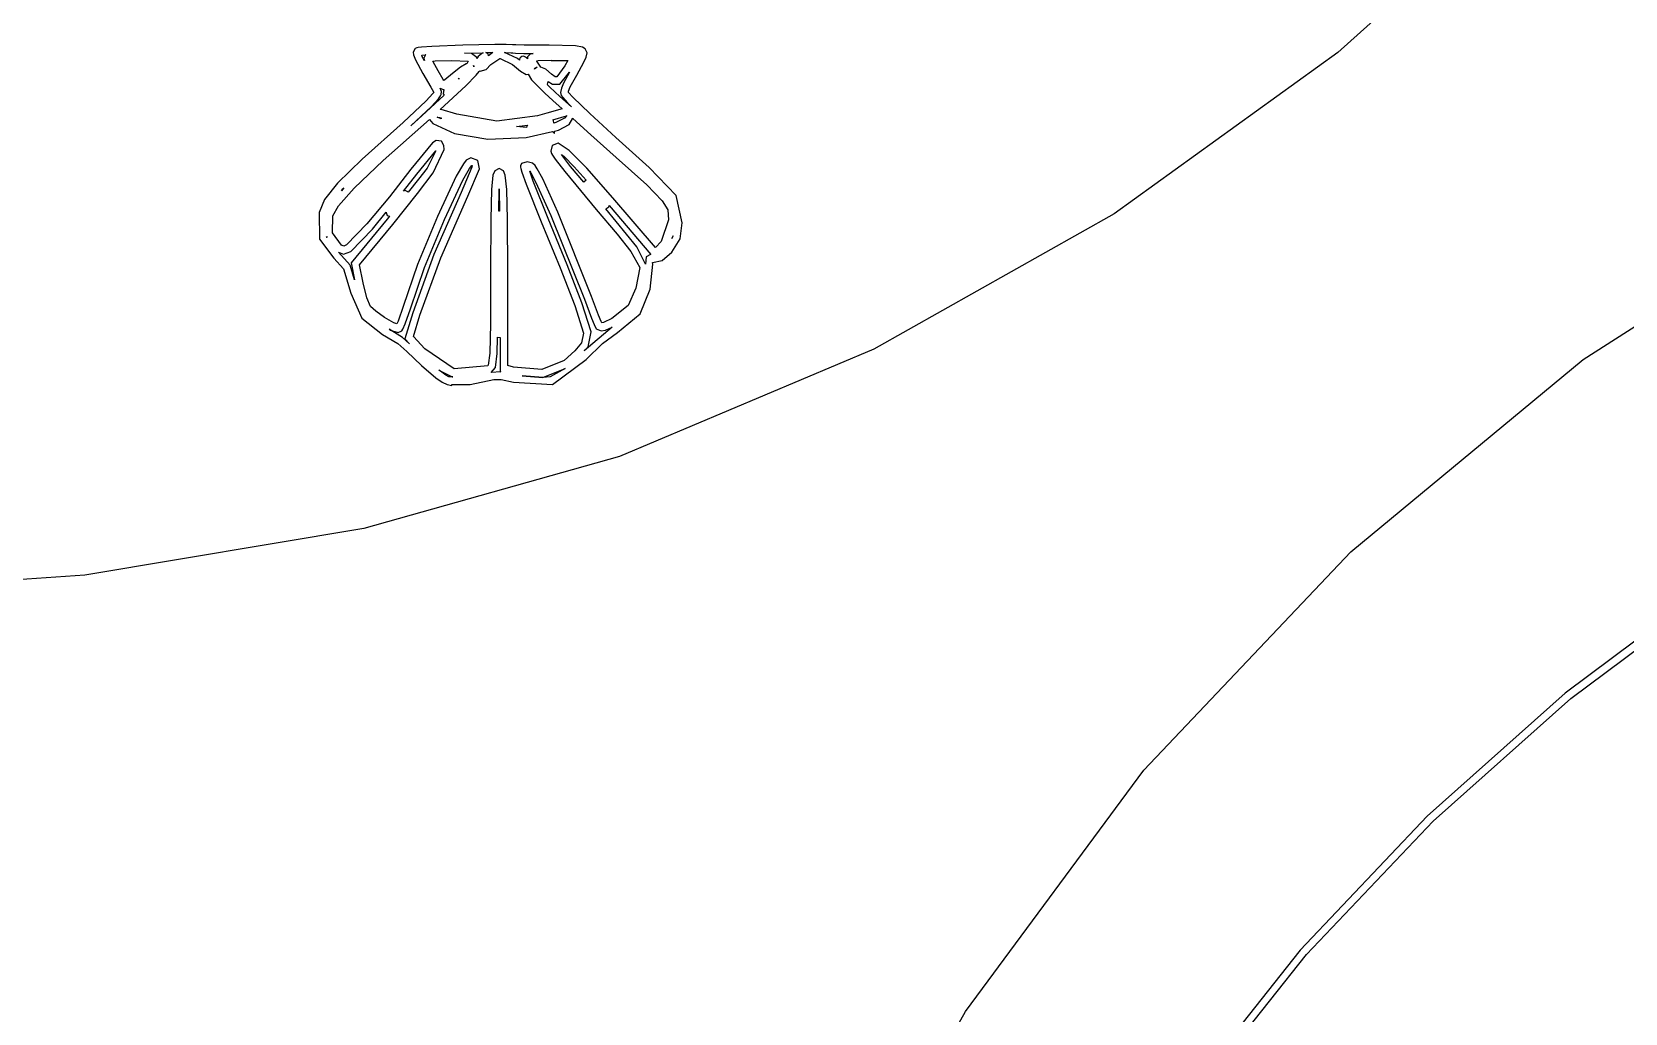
# Model space of a CAD drawing. Extents: x 23 to 528, y 384 to 592.
# Drawn here: x 404.38 to 438.05, y 472.95 to 493.69 of the extents above; entities that cross this region are included whole.
import ezdxf

# ---------------------------------------------------------------- set-up
doc = ezdxf.new("R2010")
doc.units = 0
doc.layers.get('0').update_dxf_attribs({"linetype": 'CONTINUOUS'})

msp = doc.modelspace()

# ---------------------------------------------------------------- linework, layer by layer
at = {"color": 0}
for p, q in [((436.284, 497.138), (431.973, 493.254)), ((412.478, 493.342), (412.44, 493.261)), ((412.44, 493.261), (412.447, 493.208)), ((412.447, 493.208), (412.485, 493.102)), ((412.517, 493.356), (412.478, 493.342)), ((412.542, 493.363), (412.517, 493.356)), ((412.612, 493.37), (412.542, 493.363)), ((412.835, 493.384), (412.612, 493.37)), ((412.63, 493.173), (412.619, 493.201)), ((412.619, 493.201), (412.623, 493.201)), ((412.623, 493.201), (412.701, 493.208)), ((412.701, 493.208), (412.662, 493.134)), ((412.704, 493.208), (412.701, 493.208)), ((412.701, 493.208), (412.704, 493.208)), ((413.491, 493.413), (412.835, 493.384)), ((414.161, 493.423), (413.491, 493.413)), ((413.523, 493.24), (413.921, 493.25)), ((413.674, 493.236), (413.523, 493.24)), ((413.784, 493.152), (413.674, 493.236)), ((413.879, 493.226), (413.815, 493.169)), ((413.904, 493.243), (413.879, 493.226)), ((413.921, 493.25), (413.904, 493.243)), ((413.974, 493.254), (414.122, 493.257)), ((413.985, 493.25), (413.974, 493.254)), ((414.013, 493.229), (413.985, 493.25)), ((414.024, 493.212), (414.013, 493.229)), ((414.027, 493.201), (414.024, 493.212)), ((414.031, 493.183), (414.027, 493.201)), ((414.122, 493.254), (414.031, 493.183)), ((414.122, 493.257), (414.122, 493.254)), ((414.401, 493.427), (414.161, 493.427)), ((414.161, 493.427), (414.161, 493.423)), ((414.369, 493.254), (414.397, 493.254)), ((414.641, 493.127), (414.369, 493.254)), ((414.397, 493.254), (414.507, 493.25)), ((414.539, 493.416), (414.401, 493.427)), ((414.507, 493.25), (414.546, 493.247)), ((414.556, 493.416), (414.539, 493.416)), ((414.546, 493.247), (414.602, 493.24)), ((414.609, 493.416), (414.556, 493.416)), ((414.602, 493.24), (414.778, 493.236)), ((414.782, 493.409), (414.609, 493.416)), ((414.778, 493.236), (414.976, 493.236)), ((415.311, 493.409), (414.782, 493.409)), ((414.916, 493.226), (414.853, 493.162)), ((414.976, 493.236), (414.916, 493.226)), ((415.865, 493.395), (415.311, 493.409)), ((416.013, 493.367), (415.865, 493.395)), ((416.073, 493.335), (416.013, 493.367)), ((416.112, 493.247), (416.073, 493.335)), ((416.091, 493.159), (416.112, 493.247)), ((431.973, 493.254), (427.249, 489.85)), ((412.485, 493.102), (412.644, 492.813)), ((412.676, 493.088), (412.63, 493.173)), ((412.662, 493.134), (412.676, 493.088)), ((412.856, 493.07), (412.902, 493.077)), ((412.863, 493.06), (412.856, 493.07)), ((412.965, 492.869), (412.863, 493.06)), ((412.902, 493.077), (413.254, 493.088)), ((413.075, 492.689), (412.965, 492.869)), ((413.254, 493.088), (413.604, 493.07)), ((413.438, 492.95), (413.269, 492.813)), ((413.558, 493.018), (413.438, 492.95)), ((413.575, 493.014), (413.558, 493.018)), ((413.604, 493.07), (413.575, 493.014)), ((413.713, 492.982), (413.72, 492.972)), ((413.72, 492.954), (413.713, 492.982)), ((413.72, 492.972), (413.72, 492.954)), ((413.773, 492.781), (413.833, 492.855)), ((413.815, 493.169), (413.784, 493.127)), ((413.784, 493.127), (413.784, 493.152)), ((413.833, 492.855), (413.844, 492.869)), ((413.844, 492.869), (413.854, 492.859)), ((413.854, 492.859), (413.978, 492.898)), ((413.978, 492.898), (414.08, 493.003)), ((414.08, 493.003), (414.27, 493.13)), ((414.27, 493.13), (414.274, 493.13)), ((414.274, 493.13), (414.535, 493)), ((414.535, 493), (414.708, 492.859)), ((414.683, 493.092), (414.641, 493.127)), ((414.687, 493.113), (414.683, 493.092)), ((414.701, 493.145), (414.687, 493.113)), ((414.733, 493.169), (414.701, 493.145)), ((414.708, 492.859), (414.828, 492.792)), ((414.764, 493.176), (414.733, 493.169)), ((414.782, 493.173), (414.764, 493.176)), ((414.814, 493.159), (414.782, 493.173)), ((414.835, 493.141), (414.814, 493.159)), ((414.856, 493.12), (414.835, 493.141)), ((414.853, 493.162), (414.856, 493.12)), ((415.061, 492.95), (415.001, 492.905)), ((415.001, 492.905), (415.008, 492.926)), ((415.008, 492.926), (415.061, 492.95)), ((415.047, 493.081), (415.078, 493.088)), ((415.054, 493.074), (415.047, 493.081)), ((415.135, 492.947), (415.054, 493.074)), ((415.078, 493.088), (415.354, 493.092)), ((415.138, 492.947), (415.135, 492.947)), ((415.244, 492.901), (415.138, 492.947)), ((415.361, 492.802), (415.244, 492.901)), ((415.354, 493.092), (415.354, 493.088)), ((415.354, 493.088), (415.703, 493.088)), ((415.646, 492.975), (415.477, 492.742)), ((415.703, 493.088), (415.646, 492.975)), ((415.9, 492.781), (416.045, 493.049)), ((416.045, 493.049), (416.091, 493.159)), ((412.644, 492.813), (412.814, 492.527)), ((412.814, 492.527), (412.866, 492.428)), ((413.011, 492.054), (413.554, 492.555)), ((413.089, 492.668), (413.075, 492.689)), ((413.11, 492.682), (413.089, 492.668)), ((413.269, 492.813), (413.11, 492.682)), ((413.396, 492.704), (413.406, 492.711)), ((413.406, 492.693), (413.396, 492.704)), ((413.403, 492.711), (413.403, 492.704)), ((413.406, 492.711), (413.403, 492.711)), ((413.403, 492.704), (413.406, 492.693)), ((413.554, 492.555), (413.773, 492.781)), ((414.828, 492.792), (414.87, 492.799)), ((414.87, 492.799), (414.937, 492.679)), ((414.937, 492.679), (415.219, 492.397)), ((415.269, 492.58), (415.279, 492.587)), ((415.325, 492.524), (415.269, 492.58)), ((415.279, 492.587), (415.294, 492.647)), ((415.294, 492.647), (415.382, 492.584)), ((415.54, 492.33), (415.325, 492.524)), ((415.438, 492.742), (415.361, 492.802)), ((415.382, 492.584), (415.54, 492.587)), ((415.477, 492.742), (415.438, 492.742)), ((415.54, 492.587), (415.742, 492.838)), ((415.618, 492.605), (415.572, 492.502)), ((415.742, 492.838), (415.618, 492.605)), ((415.72, 492.439), (415.759, 492.531)), ((415.759, 492.531), (415.9, 492.781)), ((412.711, 492.238), (412.224, 491.779)), ((412.852, 492.39), (412.711, 492.238)), ((413.096, 492.358), (412.711, 492.005)), ((412.824, 492.118), (412.972, 492.28)), ((412.873, 492.414), (412.852, 492.39)), ((412.866, 492.428), (412.873, 492.414)), ((412.972, 492.28), (413.018, 492.34)), ((413.011, 492.502), (413.071, 492.474)), ((413.039, 492.432), (413.011, 492.502)), ((413.018, 492.34), (413.032, 492.368)), ((413.032, 492.368), (413.039, 492.432)), ((413.071, 492.474), (413.085, 492.478)), ((413.085, 492.478), (413.071, 492.386)), ((413.071, 492.386), (413.096, 492.358)), ((415.219, 492.397), (415.392, 492.241)), ((415.392, 492.241), (415.586, 492.069)), ((415.784, 492.111), (415.54, 492.33)), ((415.572, 492.502), (415.548, 492.414)), ((415.548, 492.414), (415.569, 492.351)), ((415.569, 492.351), (415.6, 492.308)), ((415.6, 492.308), (415.699, 492.196)), ((415.699, 492.196), (415.784, 492.111)), ((415.717, 492.428), (415.72, 492.439)), ((415.724, 492.414), (415.717, 492.428)), ((415.812, 492.316), (415.724, 492.414)), ((416.168, 491.966), (415.812, 492.316)), ((411.805, 490.971), (412.782, 491.843)), ((412.39, 491.709), (412.824, 492.118)), ((412.542, 491.85), (412.39, 491.709)), ((412.711, 492.005), (412.542, 491.85)), ((412.782, 491.843), (412.852, 491.755)), ((412.948, 491.892), (413.004, 491.885)), ((413.029, 491.857), (412.948, 491.892)), ((413.004, 491.885), (413.032, 491.878)), ((413.032, 492.054), (413.011, 492.054)), ((413.032, 491.878), (413.029, 491.857)), ((413.364, 491.952), (413.032, 492.054)), ((414.203, 491.804), (413.364, 491.952)), ((415.068, 491.917), (414.203, 491.804)), ((415.262, 491.973), (415.068, 491.917)), ((415.265, 491.973), (415.262, 491.977)), ((415.262, 491.977), (415.262, 491.973)), ((415.586, 492.069), (415.265, 491.973)), ((415.389, 491.836), (415.678, 491.92)), ((415.403, 491.818), (415.389, 491.836)), ((415.639, 491.871), (415.456, 491.776)), ((415.682, 491.924), (415.639, 491.871)), ((415.678, 491.92), (415.682, 491.924)), ((415.738, 491.733), (415.809, 491.867)), ((415.809, 491.867), (415.809, 491.864)), ((415.809, 491.864), (416.193, 491.518)), ((416.719, 491.458), (416.168, 491.966)), ((412.224, 491.779), (411.36, 491.003)), ((412.852, 491.755), (413.314, 491.546)), ((413.314, 491.546), (414.013, 491.427)), ((414.62, 491.691), (414.853, 491.719)), ((414.835, 491.67), (414.62, 491.691)), ((414.824, 491.462), (415.385, 491.589)), ((414.856, 491.723), (414.835, 491.677)), ((414.835, 491.677), (414.835, 491.67)), ((414.853, 491.719), (414.856, 491.723)), ((415.385, 491.589), (415.424, 491.543)), ((415.413, 491.765), (415.403, 491.818)), ((415.456, 491.776), (415.413, 491.765)), ((415.424, 491.596), (415.512, 491.617)), ((415.424, 491.543), (415.424, 491.596)), ((415.512, 491.617), (415.738, 491.733)), ((416.193, 491.518), (416.729, 491.035)), ((412.849, 491.349), (412.39, 490.788)), ((412.517, 490.682), (412.919, 491.18)), ((412.919, 491.18), (412.732, 490.813)), ((412.926, 491.398), (412.849, 491.349)), ((412.863, 490.714), (413.096, 491.204)), ((413.036, 491.381), (412.926, 491.398)), ((413.085, 491.292), (413.036, 491.381)), ((413.096, 491.204), (413.085, 491.292)), ((414.013, 491.427), (414.824, 491.462)), ((415.378, 491.289), (415.346, 491.173)), ((415.346, 491.173), (415.361, 491.12)), ((415.502, 491.338), (415.378, 491.289)), ((415.738, 491.183), (415.502, 491.338)), ((416.105, 490.813), (415.738, 491.183)), ((417.424, 490.827), (416.719, 491.458)), ((411.36, 491.003), (410.841, 490.492)), ((411.191, 490.386), (411.805, 490.971)), ((413.501, 490.901), (413.35, 490.64)), ((413.678, 490.834), (413.452, 490.294)), ((413.561, 490.982), (413.501, 490.901)), ((413.657, 491.031), (413.561, 490.982)), ((413.632, 490.806), (413.678, 490.866)), ((413.805, 490.975), (413.657, 491.031)), ((413.678, 490.866), (413.685, 490.866)), ((413.685, 490.866), (413.678, 490.834)), ((413.837, 490.799), (413.805, 490.975)), ((414.729, 490.911), (414.708, 490.859)), ((414.708, 490.859), (414.708, 490.834)), ((414.708, 490.834), (414.711, 490.802)), ((414.849, 490.947), (414.729, 490.911)), ((414.958, 490.918), (414.849, 490.947)), ((415.018, 490.869), (414.958, 490.918)), ((415.061, 490.799), (415.018, 490.869)), ((415.361, 491.12), (415.382, 491.088)), ((415.382, 491.088), (415.438, 491.003)), ((415.438, 491.003), (415.643, 490.739)), ((415.572, 491.102), (415.632, 491.056)), ((415.766, 490.848), (415.572, 491.102)), ((415.632, 491.056), (415.837, 490.841)), ((416.045, 490.513), (415.766, 490.848)), ((415.837, 490.841), (416.091, 490.555)), ((416.729, 491.035), (417.375, 490.456)), ((417.992, 490.234), (417.424, 490.827)), ((410.841, 490.492), (410.563, 490.149)), ((412.39, 490.788), (411.939, 490.206)), ((412.231, 490.329), (412.517, 490.682)), ((412.552, 490.58), (412.33, 490.301)), ((412.531, 490.273), (412.863, 490.714)), ((412.732, 490.813), (412.552, 490.58)), ((413.35, 490.64), (412.951, 489.793)), ((413.099, 489.726), (413.491, 490.559)), ((413.491, 490.559), (413.632, 490.806)), ((413.597, 490.22), (413.837, 490.799)), ((414.122, 490.664), (414.091, 490.358)), ((414.161, 490.753), (414.122, 490.664)), ((414.253, 490.802), (414.161, 490.753)), ((414.345, 490.753), (414.253, 490.802)), ((414.383, 490.664), (414.345, 490.753)), ((414.419, 490.358), (414.383, 490.664)), ((414.711, 490.802), (414.736, 490.724)), ((414.736, 490.724), (414.828, 490.474)), ((414.895, 490.763), (414.895, 490.763)), ((414.902, 490.746), (414.923, 490.71)), ((414.976, 490.534), (414.902, 490.746)), ((414.923, 490.71), (415.032, 490.506)), ((415.294, 489.747), (414.976, 490.534)), ((415.032, 490.506), (415.346, 489.814)), ((415.177, 490.583), (415.061, 490.799)), ((415.495, 489.885), (415.177, 490.583)), ((415.643, 490.739), (416.306, 489.941)), ((416.091, 490.555), (416.045, 490.513)), ((416.655, 490.188), (416.105, 490.813)), ((410.563, 490.149), (410.45, 489.874)), ((410.859, 490.019), (411.191, 490.386)), ((410.976, 490.396), (410.923, 490.333)), ((410.923, 490.333), (410.954, 490.375)), ((410.954, 490.375), (410.976, 490.393)), ((410.976, 490.393), (410.976, 490.396)), ((411.939, 490.206), (411.459, 489.638)), ((412.006, 489.624), (412.531, 490.273)), ((412.267, 490.343), (412.231, 490.329)), ((412.327, 490.312), (412.267, 490.343)), ((412.33, 490.301), (412.327, 490.312)), ((413.452, 490.294), (412.877, 488.985)), ((413.025, 488.918), (413.597, 490.22)), ((414.091, 490.358), (414.076, 489.73)), ((414.249, 489.902), (414.253, 490.347)), ((414.253, 490.372), (414.256, 490.347)), ((414.253, 490.347), (414.256, 490.372)), ((414.256, 490.372), (414.253, 490.372)), ((414.256, 490.347), (414.263, 489.906)), ((414.433, 489.726), (414.419, 490.358)), ((414.828, 490.474), (415.145, 489.68)), ((417.558, 489.133), (416.655, 490.188)), ((417.375, 490.456), (417.703, 490.121)), ((418.123, 489.659), (417.992, 490.234)), ((437.162, 486.766), (442.539, 490.216)), ((410.45, 489.874), (410.457, 489.313)), ((410.739, 489.804), (410.859, 490.019)), ((411.579, 489.522), (411.868, 489.881)), ((411.868, 489.881), (411.868, 489.874)), ((411.868, 489.874), (411.889, 489.814)), ((411.889, 489.814), (411.935, 489.797)), ((414.263, 489.906), (414.249, 489.902)), ((415.346, 489.814), (416.056, 488.043)), ((416.207, 488.1), (415.495, 489.885)), ((416.306, 489.941), (416.75, 489.416)), ((416.507, 489.955), (416.571, 489.994)), ((417.163, 489.148), (416.507, 489.955)), ((416.571, 489.994), (416.578, 490.026)), ((416.578, 490.026), (417.463, 488.989)), ((417.703, 490.121), (417.816, 489.931)), ((417.816, 489.931), (417.83, 489.719)), ((427.249, 489.85), (422.173, 486.985)), ((410.736, 489.447), (410.739, 489.804)), ((411.459, 489.638), (411.032, 489.19)), ((411.124, 489.049), (411.579, 489.522)), ((411.886, 489.733), (411.131, 488.812)), ((411.304, 488.767), (412.006, 489.624)), ((411.935, 489.797), (411.886, 489.733)), ((412.951, 489.793), (412.531, 488.777)), ((412.679, 488.71), (413.099, 489.726)), ((414.076, 489.73), (414.073, 488.654)), ((414.436, 488.647), (414.433, 489.726)), ((415.145, 489.68), (415.544, 488.703)), ((415.692, 488.77), (415.294, 489.747)), ((417.83, 489.719), (417.675, 489.264)), ((418.077, 489.317), (418.123, 489.659)), ((410.457, 489.313), (410.76, 488.908)), ((410.605, 489.37), (410.619, 489.349)), ((410.619, 489.349), (410.605, 489.37)), ((410.926, 489.183), (410.736, 489.447)), ((410.972, 489.162), (410.926, 489.183)), ((411.032, 489.19), (410.972, 489.162)), ((416.75, 489.416), (417.036, 489.049)), ((417.347, 488.784), (417.163, 489.148)), ((417.675, 489.264), (417.558, 489.133)), ((417.932, 489.38), (417.901, 489.327)), ((417.901, 489.327), (417.932, 489.38)), ((417.901, 489.035), (418.077, 489.317)), ((410.76, 488.908), (410.965, 488.682)), ((411.106, 488.759), (410.859, 489.035)), ((410.859, 489.035), (410.968, 488.992)), ((410.968, 488.992), (411.124, 489.049)), ((411.131, 488.812), (411.201, 488.453)), ((412.877, 488.985), (412.429, 487.754)), ((412.581, 487.705), (413.025, 488.918)), ((417.036, 489.049), (417.227, 488.71)), ((417.361, 488.939), (417.347, 488.784)), ((417.456, 488.989), (417.361, 488.939)), ((417.463, 488.989), (417.456, 488.989)), ((417.495, 488.816), (417.699, 488.858)), ((417.502, 488.781), (417.495, 488.816)), ((417.699, 488.858), (417.901, 489.035)), ((410.965, 488.682), (411.124, 488.167)), ((411.201, 488.453), (411.106, 488.759)), ((411.381, 488.389), (411.304, 488.767)), ((412.531, 488.777), (412.224, 487.885)), ((412.38, 487.839), (412.679, 488.71)), ((414.073, 488.654), (414.069, 487.525)), ((414.436, 486.643), (414.436, 488.647)), ((415.544, 488.703), (415.851, 487.909)), ((415.999, 487.966), (415.692, 488.77)), ((417.227, 488.71), (417.146, 488.276)), ((417.449, 488.252), (417.502, 488.781)), ((411.124, 488.167), (411.353, 487.641)), ((411.462, 488.072), (411.381, 488.389)), ((417.146, 488.276), (416.983, 487.906)), ((417.237, 487.733), (417.449, 488.252)), ((411.54, 487.888), (411.462, 488.072)), ((411.649, 487.786), (411.54, 487.888)), ((412.224, 487.885), (412.122, 487.581)), ((412.27, 487.518), (412.38, 487.839)), ((415.851, 487.909), (416.038, 487.324)), ((416.197, 487.352), (415.999, 487.966)), ((416.056, 488.043), (416.207, 487.641)), ((416.355, 487.708), (416.207, 488.1)), ((416.983, 487.906), (416.638, 487.634)), ((411.353, 487.641), (411.79, 487.299)), ((411.836, 487.652), (411.649, 487.786)), ((412.027, 487.546), (411.836, 487.652)), ((412.09, 487.518), (412.027, 487.546)), ((412.122, 487.581), (412.09, 487.518)), ((412.221, 487.412), (412.27, 487.518)), ((412.429, 487.754), (412.26, 487.204)), ((412.443, 487.253), (412.581, 487.705)), ((414.069, 487.525), (414.055, 486.904)), ((416.207, 487.641), (416.264, 487.504)), ((416.264, 487.504), (416.306, 487.419)), ((416.412, 487.574), (416.355, 487.708)), ((416.426, 487.546), (416.412, 487.574)), ((416.458, 487.549), (416.426, 487.546)), ((416.638, 487.634), (416.458, 487.549)), ((416.758, 487.338), (417.237, 487.733)), ((411.79, 487.299), (412.115, 487.105)), ((412.21, 487.236), (411.928, 487.408)), ((411.928, 487.408), (411.956, 487.391)), ((411.956, 487.391), (412.122, 487.338)), ((412.122, 487.338), (412.196, 487.373)), ((412.196, 487.373), (412.221, 487.412)), ((412.362, 487.098), (412.21, 487.236)), ((412.26, 487.204), (412.362, 487.098)), ((412.686, 486.996), (412.443, 487.253)), ((414.214, 486.893), (414.218, 487.243)), ((414.218, 487.243), (414.267, 487.232)), ((414.267, 487.232), (414.274, 487.232)), ((414.274, 487.232), (414.274, 486.512)), ((415.996, 487.123), (415.851, 486.95)), ((416.038, 487.324), (415.996, 487.123)), ((416.641, 487.451), (416.052, 486.95)), ((416.133, 487.038), (416.197, 487.352)), ((416.306, 487.419), (416.412, 487.373)), ((416.412, 487.373), (416.504, 487.387)), ((416.437, 487.105), (416.758, 487.338)), ((416.504, 487.387), (416.641, 487.451)), ((412.115, 487.105), (412.302, 486.939)), ((412.302, 486.939), (412.616, 486.639)), ((413.304, 486.569), (412.686, 486.996)), ((414.055, 486.904), (414.024, 486.65)), ((414.175, 486.597), (414.214, 486.893)), ((415.851, 486.95), (415.632, 486.749)), ((416.052, 486.95), (416.133, 487.038)), ((416.091, 486.77), (416.437, 487.105)), ((422.173, 486.985), (416.8, 484.717)), ((412.616, 486.639), (412.919, 486.378)), ((412.979, 486.544), (413.262, 486.403)), ((413.015, 486.519), (412.979, 486.544)), ((413.127, 486.435), (413.015, 486.519)), ((414.013, 486.632), (413.304, 486.569)), ((414.024, 486.65), (414.013, 486.632)), ((414.084, 486.495), (414.175, 486.597)), ((414.292, 486.505), (414.084, 486.495)), ((414.274, 486.512), (414.292, 486.505)), ((414.56, 486.608), (414.436, 486.643)), ((415.156, 486.555), (414.56, 486.608)), ((415.632, 486.749), (415.156, 486.555)), ((415.177, 486.385), (415.653, 486.579)), ((415.653, 486.579), (415.336, 486.403)), ((415.382, 486.241), (416.091, 486.77)), ((432.252, 482.702), (437.162, 486.766)), ((412.919, 486.378), (413.05, 486.287)), ((413.05, 486.287), (413.156, 486.241)), ((413.191, 486.403), (413.127, 486.435)), ((413.156, 486.241), (413.254, 486.216)), ((413.279, 486.403), (413.191, 486.403)), ((413.254, 486.216), (413.254, 486.241)), ((413.254, 486.241), (413.646, 486.241)), ((413.262, 486.403), (413.279, 486.403)), ((413.646, 486.241), (414.143, 486.343)), ((414.143, 486.343), (414.295, 486.343)), ((414.295, 486.343), (414.56, 486.29)), ((414.56, 486.29), (415.382, 486.241)), ((414.74, 486.424), (415.177, 486.385)), ((415.177, 486.385), (414.74, 486.424)), ((415.336, 486.403), (415.177, 486.385)), ((416.8, 484.717), (411.399, 483.196)), ((411.399, 483.196), (405.504, 482.208)), ((427.877, 478.084), (432.252, 482.702)), ((405.504, 482.208), (399.648, 481.817)), ((439.932, 482.074), (436.781, 479.718)), ((436.898, 479.601), (440.034, 481.944)), ((436.781, 479.718), (433.86, 477.114)), ((433.987, 477.012), (436.898, 479.601)), ((424.106, 472.983), (427.877, 478.084)), ((433.86, 477.114), (431.183, 474.285)), ((431.317, 474.193), (433.987, 477.012)), ((431.183, 474.285), (428.766, 471.241)), ((428.911, 471.163), (431.317, 474.193)), ((421.012, 467.462), (424.106, 472.983))]:
    msp.add_line(p, q, dxfattribs=at)

doc.saveas('drawing.dxf')
